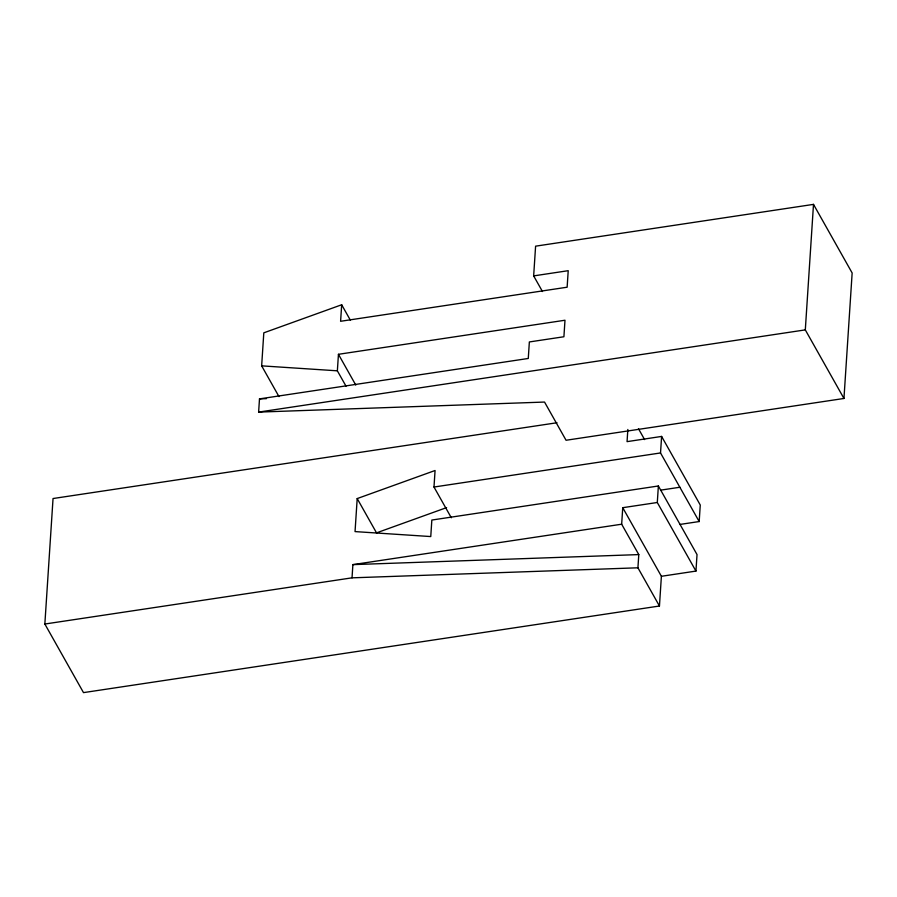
<?xml version="1.0" encoding="UTF-8"?>
<svg xmlns="http://www.w3.org/2000/svg" width="897" height="897" viewBox="0 0 897 897"><rect width="100%" height="100%" fill="white"/><g stroke="black" fill="none" stroke-linecap="round" stroke-linejoin="round"><path stroke-width="1.35" d="M661.392 576.289L695.949 571.086L657.299 502.499L622.742 507.691L661.392 576.289L659.452 606.013L83.499 692.619L44.85 624.032L53.046 498.53L557.003 422.745M542.472 291.536L533.659 275.895L535.599 246.17L813.501 204.381L852.15 272.968L843.954 398.47L566.063 440.259L544.535 402.058L258.628 412.093L259.491 398.885L528.277 358.464L529.353 341.948L563.91 336.756L564.987 320.24L338.449 354.304L337.362 370.82L346.029 386.192M278.978 396.597L261.655 365.853L263.808 332.832L341.679 304.767L350.346 320.139M341.679 304.767L340.602 321.283L567.139 287.208L568.216 270.692L533.659 275.895M44.85 624.032L352.028 577.836L352.891 564.628L621.666 524.207L638.787 554.593L637.924 567.801L659.452 606.013M451.314 517.771L433.991 487.026L435.067 470.51L357.197 498.575L355.044 531.596L430.762 536.563L431.838 520.047L658.376 485.983L697.025 554.57L695.949 571.086M621.666 524.207L622.742 507.691M627.844 429.472L627.059 441.638L661.616 436.435L700.265 505.033L699.178 521.549L679.836 524.453M657.299 502.499L658.376 485.983M699.178 521.549L660.528 452.951L661.616 436.435M843.954 398.47L805.304 329.883L813.501 204.381M446.605 507.612L376.527 532.863L357.197 498.575M258.628 412.093L805.304 329.883M433.991 487.026L660.528 452.951M660.506 490.166L679.859 487.25M259.491 398.885L266.465 398.638M352.891 564.628L638.787 554.593M352.028 577.836L637.924 567.801M261.655 365.853L337.362 370.82M638.485 428.755L644.595 439.586M338.449 354.304L355.773 385.048"/></g></svg>
